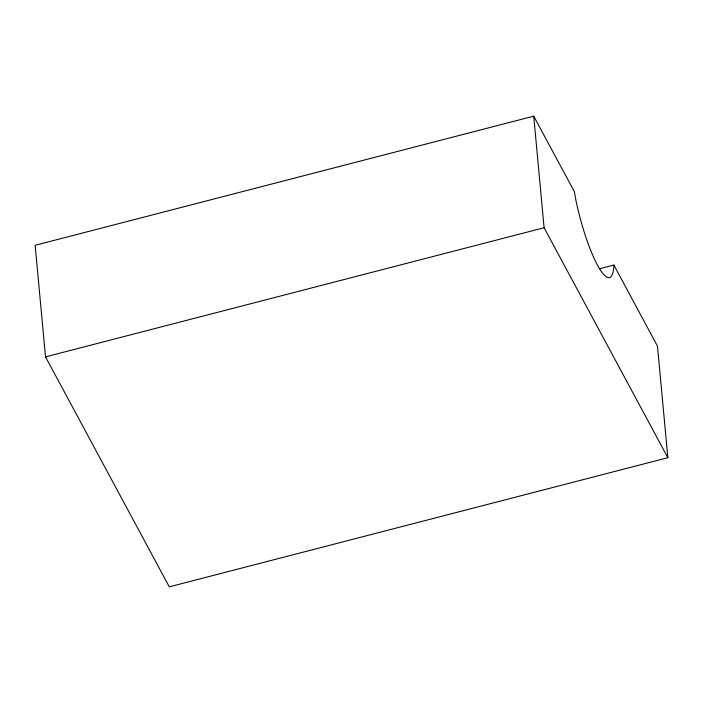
<?xml version="1.0" encoding="UTF-8"?>
<svg xmlns="http://www.w3.org/2000/svg" width="703" height="703" viewBox="0 0 703 703"><rect width="100%" height="100%" fill="white"/><g stroke="black" fill="none" stroke-linecap="round" stroke-linejoin="round"><path stroke-width="1.05" d="M613.86 265.057L613.86 265.321A67.699 13.498 75.5 0 1 599.035 267.878A67.699 13.498 75.5 0 1 576.161 201.533L574.342 191.638L533.726 116.162L35.15 245.294L45.519 356.878L169.274 586.838L667.85 457.706L657.481 346.122L613.86 265.057L599.448 268.792M45.519 356.878L544.096 227.737L667.85 457.706M533.726 116.162L544.096 227.737"/></g></svg>
